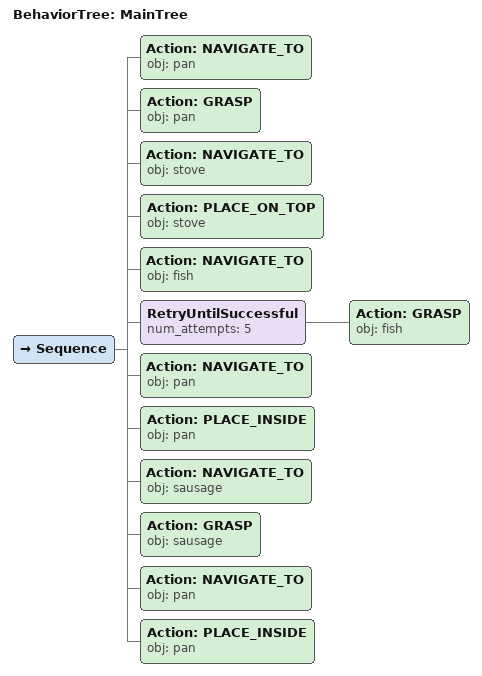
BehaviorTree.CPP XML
<root main_tree_to_execute="MainTree">
  <BehaviorTree ID="MainTree">
    <Sequence>
      <!-- Navigate to pan -->
      <Action ID="NAVIGATE_TO" obj="pan" />
      <!-- Grasp pan -->
      <Action ID="GRASP" obj="pan" />
      <!-- Navigate to stove -->
      <Action ID="NAVIGATE_TO" obj="stove" />
      <!-- Place on stove -->
      <Action ID="PLACE_ON_TOP" obj="stove" />
      <!-- Navigate to fish -->
      <Action ID="NAVIGATE_TO" obj="fish" />
      <!-- Retry GRASP fish up to 5 attempts -->
      <RetryUntilSuccessful num_attempts="5">
        <!-- Grasp fish -->
        <Action ID="GRASP" obj="fish" />
      </RetryUntilSuccessful>
      <!-- Navigate to pan -->
      <Action ID="NAVIGATE_TO" obj="pan" />
      <!-- Place inside pan -->
      <Action ID="PLACE_INSIDE" obj="pan" />
      <!-- Navigate to sausage -->
      <Action ID="NAVIGATE_TO" obj="sausage" />
      <!-- Grasp sausage -->
      <Action ID="GRASP" obj="sausage" />
      <!-- Navigate to pan -->
      <Action ID="NAVIGATE_TO" obj="pan" />
      <!-- Place inside pan -->
      <Action ID="PLACE_INSIDE" obj="pan" />
    </Sequence>
  </BehaviorTree>
</root>
